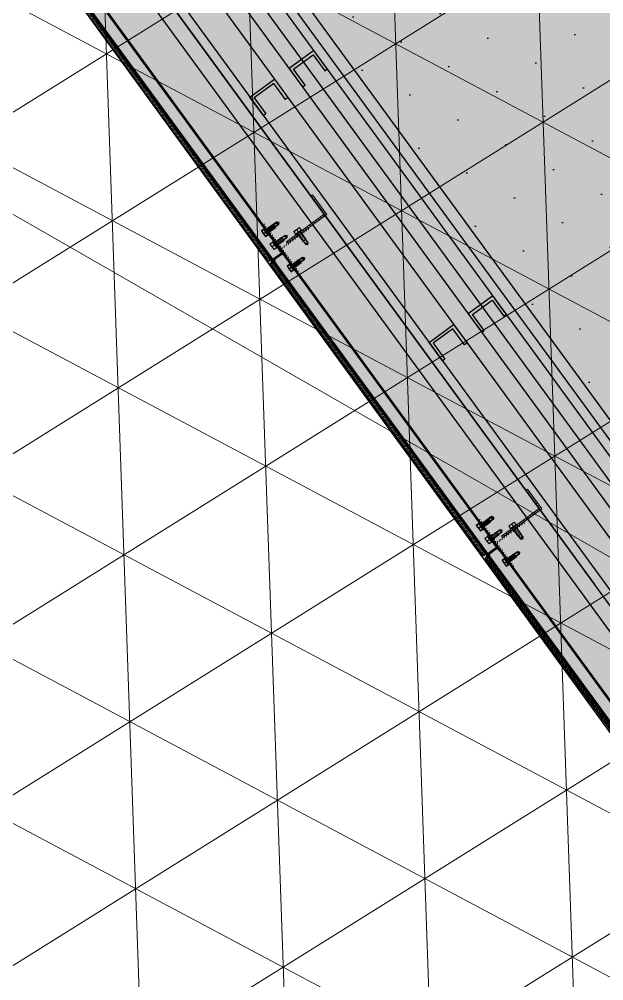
# Model space of a CAD drawing. Header units: metres. Extents: x 678805 to 1359287, y 2747329 to 5497370.
# Drawn here: x 679871.302 to 679872.264, y 2748711.668 to 2748713.25 of the extents above; entities that cross this region are included whole.
import ezdxf
from ezdxf.enums import TextEntityAlignment as Align

# ---------------------------------------------------------------- set-up
doc = ezdxf.new("R2010")
doc.units = ezdxf.units.M
doc.linetypes.add('XREF_MON_BUILDINGS$0$Hidden', pattern=[0.004, 0.002, -0.002])
for name, color, linetype in [('00_XREF_MON_HSC_PAVEMENT', 7, 'Continuous'), ('00_XREF_TWQ_BUILDINGS', 7, 'Continuous'), ('XREF_MON_BUILDINGS$0$00-Modulos DEFINIDOS', 7, 'Continuous'), ('XREF_MON_BUILDINGS$0$00-Modulos ROOFS', 2, 'Continuous'), ('XREF_MON_BUILDINGS$0$02-H-INST', 252, 'Continuous'), ('XREF_MON_BUILDINGS$0$02-L-01_Structure t2', 7, 'Continuous'), ('XREF_MON_BUILDINGS$0$02-L-01_Struture aux', 4, 'Continuous'), ('XREF_MON_BUILDINGS$0$02-L-Insulation', 252, 'Continuous'), ('XREF_MON_BUILDINGS$0$02-L-INT Panel', 5, 'Continuous'), ('XREF_MON_BUILDINGS$0$02-L-panel', 5, 'Continuous')]:
    doc.layers.add(name, color=color, linetype=linetype)
doc.layers.add('02-L-Waterfeatures 01', color=7, linetype='Continuous', true_color=0x4da6ff)
doc.layers.add('XREF_MON_BUILDINGS$0$0-WIPEOUTS', color=7, linetype='Continuous', true_color=0xffffff)
for name, color, linetype, lineweight in [('XREF_MON_BUILDINGS$0$02-H-251', 251, 'Continuous', 0), ('XREF_MON_BUILDINGS$0$02-H-254', 254, 'Continuous', 0), ('XREF_MON_BUILDINGS$0$02-L-01_Structure L', 7, 'Continuous', 5), ('XREF_MON_BUILDINGS$0$02-L-01_Structure T', 8, 'Continuous', 5), ('XREF_MON_GENERAL_LAYOUT$0$02-L-Level Curves 0.25-0.75m', 33, 'Continuous', 5)]:
    doc.layers.add(name, color=color, linetype=linetype, lineweight=lineweight)
doc.layers.add('XREF_MON_BUILDINGS$0$02-KH-13 Restaurant', color=7, linetype='Continuous', lineweight=30, true_color=0xed2d02)
doc.layers.add('XREF_MON_HSC_PAVEMENT$0$03-TR-Pavement_07_Precast irregular Concrete Blocks', color=7, linetype='Continuous', lineweight=5, true_color=0xb3b3b3)
doc.layers.get('XREF_MON_BUILDINGS$0$02-KH-13 Restaurant').off()
doc.styles.add('XREF_MON_GENERAL_LAYOUT$0$Standard', font='arial.ttf')
doc.linetypes.add('XREF_MON_BUILDINGS$0$BATTING', pattern='A,0.0001,-0.1,[134,ltypeshp.shx,S=0.1,R=0,X=-0.1,Y=0],-0.2,[134,ltypeshp.shx,S=0.1,R=180,X=0.1,Y=0],-0.1', length=0.4001)

# ---------------------------------------------------------------- blocks, each defined once
blk = doc.blocks.new('XREF_MON_BUILDINGS$0$modulo kiosco')
at = {"layer": 'XREF_MON_BUILDINGS$0$0-WIPEOUTS', "true_color": 0xfcfcfc}
h = blk.add_hatch(color=7, dxfattribs=at)
h.dxf.hatch_style = 1
h.paths.add_polyline_path([(119.6986085139215, -61.62058441969566), (119.6986085125245, -56.82058442011476), (124.4986085132696, -56.82058442058042), (124.4986085123383, -61.62058442132547)])
at = {"layer": 'XREF_MON_BUILDINGS$0$00-Modulos ROOFS', "lineweight": 0}
blk.add_lwpolyline([(119.6986085139215, -61.62058441969566), (119.6986085125245, -56.82058442011476), (124.4986085132696, -56.82058442058042), (124.4986085123383, -61.62058442132547)], close=True, dxfattribs=at)
at = {"layer": 'XREF_MON_BUILDINGS$0$00-Modulos ROOFS'}
blk.add_lwpolyline([(124.4986085137352, -57.12058442062698), (124.4986085132696, -56.82058442058042), (124.1986085125245, -56.82058442151174), (119.9986085128039, -56.82058442034759), (119.6986085125245, -56.82058442011476), (119.6986085125245, -57.12058442085981), (119.6986085134558, -61.32058442058042), (119.6986085139215, -61.62058441969566), (119.9986085128039, -61.62058442062698), (124.1986085125245, -61.62058442109264), (124.4986085123383, -61.62058442132547), (124.4986085128039, -61.32058442081325)], close=True, dxfattribs=at)
blk = doc.blocks.new('XREF_MON_BUILDINGS$0$AUTORROSCANTE')
at = {"layer": 'XREF_MON_BUILDINGS$0$02-L-01_Structure t2', "color": 0}
for p, q in [((-31.20000000000002, 5.629165124598842), (-26.19999999999959, 5.62916512459816)), ((-31.19999999999999, -3.410605131648481e-13), (-26.19999999999976, 0)), ((-2.365309734828713, 2.5), (-25, 2.5)), ((0, 0), (-8.999999999999972, 2.5)), ((0, 0), (-3.600692283157343, -1.09366380576239)), ((0, 0), (-2.365309734828713, 2.5)), ((0, 0), (-2.365309734828713, -2.5)), ((-31.20000000000002, -5.629165124598899), (-26.19999999999948, -5.629165124599581)), ((-2.365309734828713, -2.5), (-25, -2.5)), ((-3.600692283157343, -1.09366380576239), (-2.365309734828713, -2.5))]:
    blk.add_line(p, q, dxfattribs=at)
at = {"layer": 'XREF_MON_BUILDINGS$0$02-L-01_Structure t2', "color": 253}
for p, q in [((-25, 3.149999999999977), (-8.999999999999943, 3.150000000000034)), ((-23.47427264461649, -3.14999999999992), (-25, 2.662522019210144)), ((-21.40651940967126, -3.14999999999992), (-23.06020473028568, 3.149999999999864)), ((-19.338766174726, -3.14999999999992), (-20.99245149534045, 3.14999999999992)), ((-17.27101293978083, -3.14999999999992), (-18.92469826039516, 3.150000000000034)), ((-15.20325970483566, -3.14999999999992), (-16.85694502544993, 3.150000000000034)), ((-13.1355064698904, -3.14999999999992), (-14.78919179050473, 3.149999999999977)), ((-11.06775323494514, -3.14999999999992), (-12.72143855555953, 3.149999999999977)), ((-9, -3.14999999999992), (-10.65368532061433, 3.150000000000034)), ((-9, -3.14999999999992), (-8.999999999999972, 3.150000000000034)), ((-25, -3.149999999999977), (-9, -3.149999999999977)), ((-3.600692283157343, -1.09366380576239), (-9, -2.5))]:
    blk.add_line(p, q, dxfattribs=at)
at = {"layer": 'XREF_MON_BUILDINGS$0$02-L-01_Structure t2', "color": 0}
for points in [[(-31.20000000000002, 5.629165124598842), (-26.19999999999996, 5.629165124598842), (-26.19999999999996, -5.629165124599581), (-31.20000000000002, -5.629165124599581)], [(-26.19999999999951, 6.5), (-25, 6.5), (-25, -6.500000000000057), (-26.19999999999951, -6.500000000000057)]]:
    blk.add_lwpolyline(points, close=True, dxfattribs=at)
for centre, start, end in [((-26.98608579049073, 2.367525475711773), 129.2840388374925, 214.1828116507075), ((-26.98608579049073, -2.366719793068796), 145.8304296466695, 230.7332658614822)]:
    blk.add_arc(centre, 4.213914209509284, start, end, dxfattribs=at)
blk = doc.blocks.new('XREF_MON_BUILDINGS$0$ULMA_Montante VV')
at = {"layer": 'XREF_MON_BUILDINGS$0$02-H-251', "ltscale": 125}
h = blk.add_hatch(dxfattribs=at)
h.set_pattern_fill('ANSI31', color=256, scale=0.001, angle=450, style=0)
h.set_pattern_definition([(134.9999999999999, (-0.05125000000043656, -0.00250000000005457), (-0.002245064030267289, -0.002245064030267287), [])])
edge = h.paths.add_edge_path()
edge.add_line((-0.05095000000073924, -0.00250000000005457), (0.04844999999841093, -0.00250000000005457))
edge.add_arc((0.04844999999841093, -0.002200000000129876), 0.0003, 270, 360)
edge.add_line((0.04874999999992724, -0.002200000000129876), (0.04874999999992724, -0.0003000000001520675))
edge.add_arc((0.04844999999841093, -0.0003000000001520675), 0.0003, 0, 90)
edge.add_line((0.04844999999841093, 0), (0, 0))
edge.add_line((0, 0), (0, 0.05719999999996617))
edge.add_arc((-0.0003000000015163096, 0.05719999999996617), 0.0003, 0, 90)
edge.add_line((-0.0003000000015163096, 0.05749999999989086), (-0.002200000000811997, 0.05749999999989086))
edge.add_arc((-0.002200000000811997, 0.05719999999996617), 0.0003, 90, 180)
edge.add_line((-0.002500000000509317, 0.05719999999996617), (-0.002500000000509317, 0))
edge.add_line((-0.002500000000509317, 0), (-0.05095000000073924, 0))
edge.add_arc((-0.05095000000073924, -0.0003000000001520675), 0.0003, 90, 180)
edge.add_line((-0.05125000000043656, -0.0003000000001520675), (-0.05125000000043656, -0.002200000000129876))
edge.add_arc((-0.05095000000073924, -0.002200000000129876), 0.0003, 180, 270)
blk = doc.blocks.new('XREF_MON_BUILDINGS$0$ULMA_Autotaladrante')
at = {"layer": 'XREF_MON_BUILDINGS$0$02-L-01_Structure T', "color": 252}
for p, q in [((-0.02500000000509317, 2.273736754432321e-13), (-0.02263469026956955, 0.00250000000005457)), ((-0.02500000000509317, 2.273736754432321e-13), (-0.01600000000325963, 0.00250000000005457)), ((-0.02500000000509317, 2.273736754432321e-13), (-0.02263469026956955, -0.002499999999599822)), ((-0.02500000000509317, 2.273736754432321e-13), (-0.02139930772136722, -0.001093663805477263)), ((-0.02263469026956955, 0.00250000000005457), (0, 0.00250000000005457)), ((0, 0.003150000000232467), (-0.01600000000325963, 0.003150000000232467)), ((-0.01600000000325963, -0.003149999999777719), (-0.01600000000325963, 0.003150000000232467)), ((-0.01600000000325963, -0.003149999999777719), (-0.01434631468237058, 0.003150000000232467)), ((-0.01393224676803584, -0.003149999999777719), (-0.01227856144714679, 0.003150000000232467)), ((-0.0118644935323573, -0.003149999999777719), (-0.01021080821146825, 0.003150000000232467)), ((-0.00979674029713351, -0.003149999999777719), (-0.008143054976244457, 0.003150000000232467)), ((-0.00772898706190972, -0.003149999999777719), (-0.006075301741020667, 0.003150000000232467)), ((-0.005661233826231182, -0.003149999999777719), (-0.004007548505342129, 0.003150000000232467)), ((-0.003593480591007392, -0.003149999999777719), (-0.001939795270118339, 0.003150000000232467)), ((-0.001525727355783602, -0.003149999999777719), (0, 0.002662522019363678)), ((0.006200000001172157, 0.005629165124673818), (0.001200000000153523, 0.005629165124673818)), ((0.006200000001172157, 2.273736754432321e-13), (0.001200000000153523, 2.273736754432321e-13)), ((-0.02139930772136722, -0.001093663805477263), (-0.02263469026956955, -0.002499999999599822)), ((-0.02263469026956955, -0.002499999999599822), (0, -0.002499999999599822)), ((-0.02139930772136722, -0.001093663805477263), (-0.01600000000325963, -0.002499999999599822)), ((0, -0.003149999999777719), (-0.01600000000325963, -0.003149999999777719)), ((0.006200000001172157, -0.005629165124219071), (0.001200000000153523, -0.005629165124219071))]:
    blk.add_line(p, q, dxfattribs=at)
for points in [[(0.001200000000153523, 0.006499999999959982), (0, 0.006499999999959982), (0, -0.006499999999732609), (0.001200000000153523, -0.006499999999732609)], [(0.006200000001172157, 0.005629165124673818), (0.001200000000153523, 0.005629165124673818), (0.001200000000153523, -0.005629165124219071), (0.006200000001172157, -0.005629165124219071)]]:
    blk.add_lwpolyline(points, close=True, dxfattribs=at)
for centre, start, end in [((0.001986085791031655, 0.002367525475847287), 325.8171883654993, 50.71596115511253), ((0.001986085791031655, -0.002366719792689764), 309.2667341381091, 34.16957033823044)]:
    blk.add_arc(centre, 0.004213914210367771, start, end, dxfattribs=at)
blk = doc.blocks.new('XREF_MON_BUILDINGS$0$ULMA_Escuadra40x80_Seccion')
at = {"layer": 'XREF_MON_BUILDINGS$0$02-H-251', "ltscale": 125}
h = blk.add_hatch(dxfattribs=at)
h.set_pattern_fill('ANSI31', color=256, scale=0.001, angle=360, style=0)
h.set_pattern_definition([(45, (0, 0), (-0.002245064030267288, 0.002245064030267289), [])])
h.paths.add_polyline_path([(0, 0.0799999999994725), (0.002999999989697244, 0.0799999999994725), (0.002999999989697244, 0.002999999999701686), (0.03999999999359716, 0.002999999999701686), (0.03999999999359716, 0), (0, 0)])
at = {"layer": 'XREF_MON_BUILDINGS$0$02-L-01_Structure L', "linetype": 'Continuous'}
blk.add_lwpolyline([(0, 0.0799999999994725), (0.002999999989697244, 0.0799999999994725), (0.002999999989697244, 0.002999999999701686), (0.03999999999359716, 0.002999999999701686), (0.03999999999359716, 0), (0, 0)], close=True, dxfattribs=at)
blk = doc.blocks.new('XREF_MON_BUILDINGS$0$Modulos_Restaurant Monasya')
at = {"layer": 'XREF_MON_BUILDINGS$0$02-H-251', "linetype": 'XREF_MON_BUILDINGS$0$Hidden', "ltscale": 125}
h = blk.add_hatch(dxfattribs=at)
h.set_pattern_fill('ANSI31', color=256, scale=0.001, angle=630, style=0)
h.set_pattern_definition([(315, (-48.28862803114397, -119.8293022576754), (0.002245064030267289, 0.002245064030267287), [])])
edge = h.paths.add_edge_path()
edge.add_line((4.767337228962219, 8.968136444599397), (4.767334496858155, 8.970136442733237))
edge.add_line((4.767334496858155, 8.97013644273318), (4.767570520332413, 8.977008266197403))
edge.add_line((4.767570520332413, 8.97700826619746), (4.7685134023682, 8.97788838806355))
edge.add_arc((4.768308694632992, 8.978107693200402), 0.0003, -46.97173095951917, 43.02826904049222)
edge.add_line((4.768527999769844, 8.978312400935808), (4.76764770401951, 8.979255469254783))
edge.add_line((4.76764770401951, 8.979255469254783), (4.767707824312083, 8.98100587155085))
edge.add_line((4.767707824312083, 8.981005871550908), (4.768650744996705, 8.981886029493355))
edge.add_arc((4.768446037260617, 8.982105334630434), 0.0003, -46.97173095950436, 43.02826904049222)
edge.add_line((4.768665342397469, 8.98231004236584), (4.767785010565575, 8.983253149339989))
edge.add_line((4.767785010565603, 8.983253149340046), (4.7682300019477, 8.99620907342785))
edge.add_arc((4.770228823304024, 8.996140420796793), 0.002, 90.07826904048079, 178.0328605515946, ccw=False)
edge.add_line((4.770226091199959, 8.99814041893069), (4.776955439400979, 8.99814961157904))
edge.add_line((4.776955439400922, 8.99814961157904), (4.786296229673468, 8.998162371596495))
edge.add_line((4.786296229673496, 8.998162371596438), (4.786303264841479, 8.993012376401682))
edge.add_line((4.786303264841479, 8.993012376401682), (4.787303263908626, 8.993013742453742))
edge.add_line((4.787303263908655, 8.993013742453742), (4.78729600007199, 8.998331131334796))
edge.add_arc((4.787595999791733, 8.998331541150494), 0.0003, -239.92173095952353, -179.9217309595192, ccw=False)
edge.add_line((4.787445645021137, 8.998591143621413), (4.790323755358656, 9.000258067740278))
edge.add_arc((4.79017340058806, 9.000517670211254), 0.0003, -59.92173095950476, 120.0782690404765)
edge.add_line((4.790023045817406, 9.000777272682287), (4.787744461705131, 8.999457578032663))
edge.add_arc((4.787594106934534, 8.999717180503582), 0.0003, -179.9217309595192, -59.92173095952347, ccw=False)
edge.add_line((4.787294107214734, 8.999716770687998), (4.78728352445674, 9.007463728971063))
edge.add_line((4.787283524456711, 9.007463728971063), (4.786283525389564, 9.007462362919002))
edge.add_line((4.786283525389592, 9.007462362919116), (4.786291721701787, 9.001462368517538))
edge.add_line((4.786291721701787, 9.001462368517538), (4.784541723334257, 9.00145997792646))
edge.add_arc((4.784542064847301, 9.001209978159638), 0.0002500000000000272, 90.0782690404808, 270.0782690404808)
edge.add_line((4.784542406360288, 9.000959978392872), (4.786292404727817, 9.00096236898395))
edge.add_line((4.786292404727817, 9.000962368983894), (4.786293770779849, 8.999962369916945))
edge.add_line((4.786293770779821, 8.999962369916945), (4.770049363094927, 8.999940179190107))
edge.add_arc((4.770046630990919, 9.001940177323947), 0.002, -172.4743141093213, -89.92173095951921, ccw=False)
edge.add_line((4.768063858498238, 9.00167823602965), (4.767283338209495, 9.007586407790486))
edge.add_line((4.767283338209495, 9.007586407790543), (4.765483339888988, 9.007583948896867))
edge.add_line((4.765483339888988, 9.007583948896924), (4.765537230641712, 8.968133985705721))
edge.add_line((4.765537230641712, 8.968133985705665), (4.767337228962219, 8.96813644459934))
h = blk.add_hatch(dxfattribs=at)
h.set_pattern_fill('ANSI31', color=256, scale=0.001, angle=630, style=0)
h.set_pattern_definition([(315, (-48.28862803114397, -119.2293022576754), (0.002245064030267289, 0.002245064030267287), [])])
edge = h.paths.add_edge_path()
edge.add_line((4.768156860182557, 8.36813700442906), (4.768154128078493, 8.3701370025629))
edge.add_line((4.768154128078493, 8.370137002562958), (4.768390151552751, 8.37700882602718))
edge.add_line((4.768390151552751, 8.377008826027124), (4.769333033588538, 8.377888947893213))
edge.add_arc((4.76912832585333, 8.378108253030065), 0.0003, -46.97173095951917, 43.02826904049222)
edge.add_line((4.769347630990183, 8.378312960765586), (4.768467335239848, 8.37925602908456))
edge.add_line((4.768467335239848, 8.37925602908456), (4.768527455532421, 8.381006431380628))
edge.add_line((4.768527455532421, 8.381006431380571), (4.769470376217043, 8.381886589323019))
edge.add_arc((4.769265668480955, 8.382105894460098), 0.0003, -46.97173095950436, 43.02826904049222)
edge.add_line((4.769484973617807, 8.382310602195505), (4.768604641785913, 8.383253709169653))
edge.add_line((4.768604641785942, 8.38325370916971), (4.769049633168038, 8.396209633257515))
edge.add_arc((4.771048454524362, 8.396140980626457), 0.002, 90.07826904048079, 178.0328605515946, ccw=False)
edge.add_line((4.771045722420297, 8.398140978760354), (4.777775070621317, 8.398150171408703))
edge.add_line((4.777775070621317, 8.398150171408703), (4.787115860893863, 8.398162931426159))
edge.add_line((4.787115860893834, 8.398162931426215), (4.787122896061817, 8.39301293623146))
edge.add_line((4.787122896061817, 8.39301293623146), (4.788122895128964, 8.39301430228352))
edge.add_line((4.788122895128993, 8.39301430228352), (4.788115631292328, 8.398331691164573))
edge.add_arc((4.788415631012072, 8.398332100980157), 0.0003, -239.92173095952353, -179.9217309595192, ccw=False)
edge.add_line((4.788265276241475, 8.39859170345119), (4.791143386578995, 8.400258627570055))
edge.add_arc((4.790993031808398, 8.400518230041031), 0.0003, -59.92173095950476, 120.0782690404765)
edge.add_line((4.790842677037745, 8.40077783251195), (4.788564092925469, 8.399458137862327))
edge.add_arc((4.788413738154873, 8.39971774033336), 0.0003, -179.9217309595192, -59.92173095952347, ccw=False)
edge.add_line((4.788113738435072, 8.399717330517776), (4.788103155677078, 8.40746428880084))
edge.add_line((4.788103155677106, 8.40746428880084), (4.787103156609959, 8.40746292274878))
edge.add_line((4.78710315660993, 8.40746292274878), (4.787111352922125, 8.401462928347202))
edge.add_line((4.787111352922125, 8.401462928347202), (4.785361354554595, 8.401460537756124))
edge.add_arc((4.785361696067639, 8.401210537989416), 0.0002500000000000272, 90.0782690404808, 270.0782690404808)
edge.add_line((4.785362037580626, 8.400960538222536), (4.787112035948155, 8.400962928813614))
edge.add_line((4.787112035948155, 8.400962928813671), (4.787113402000188, 8.399962929746723))
edge.add_line((4.787113402000159, 8.399962929746723), (4.770868994315265, 8.399940739019884))
edge.add_arc((4.770866262211257, 8.401940737153724), 0.002, -172.4743141093213, -89.92173095951921, ccw=False)
edge.add_line((4.768883489718576, 8.401678795859427), (4.768102969429833, 8.407586967620263))
edge.add_line((4.768102969429833, 8.407586967620206), (4.766302971109326, 8.407584508726531))
edge.add_line((4.766302971109326, 8.407584508726588), (4.76635686186205, 8.368134545535385))
edge.add_line((4.76635686186205, 8.368134545535442), (4.768156860182557, 8.368137004429117))
at = {"layer": 'XREF_MON_BUILDINGS$0$02-H-254', "ltscale": 125}
h = blk.add_hatch(dxfattribs=at)
h.set_pattern_fill('ANSI31', color=256, scale=0.0005, angle=180, style=0)
h.set_pattern_definition([(225, (379.5459495806706, -196.4606807290442), (0.001122532015133644, -0.001122532015133644), [])])
h.paths.add_polyline_path([(4.779406708603346, 9.57144356332765), (4.788474996827745, 9.571456317029176), (4.789260908927417, 9.001666424791667), (4.794186390028472, 9.001673153261324), (4.793385464374069, 9.587004665357087), (4.78683547048729, 9.586995717716265), (4.786846398903549, 9.57899572518136), (4.785246400385915, 9.578993539498017), (4.785235471969656, 9.586993532033036), (4.779385477433891, 9.58698554062869)])
h = blk.add_hatch(dxfattribs=at)
h.set_pattern_fill('ANSI31', color=256, scale=0.0005, angle=270, style=0)
h.set_pattern_definition([(315, (-48.16132448182994, -119.0865440431398), (0.001122532015133644, 0.001122532015133644), [])])
h.paths.add_polyline_path([(4.795004689645566, 8.401673711271998), (4.794192067005099, 8.996542619685103), (4.789259883441048, 8.99653588205945), (4.790074234217855, 8.401666976007052)])
h = blk.add_hatch(dxfattribs=at)
h.set_pattern_fill('ANSI31', color=256, scale=0.0005, angle=270, style=0)
h.set_pattern_definition([(315, (-48.16132448182994, -118.4865440431397), (0.001122532015133644, 0.001122532015133644), [])])
h.paths.add_polyline_path([(4.795824320865904, 7.801674271101776), (4.795011698225437, 8.396543179514767), (4.790079514661386, 8.396536441889113), (4.790893865438193, 7.801667535836829)])
at = {"layer": 'XREF_MON_BUILDINGS$0$02-H-INST', "linetype": 'Continuous'}
h = blk.add_hatch(dxfattribs=at)
h.set_pattern_fill('DOTS', color=256, scale=0.05, angle=180)
h.set_pattern_definition([(180, (76.5584390524349, -93.5805851048113), (-0.03968750000000001, -0.079375), [0, -0.079375])])
h.paths.add_polyline_path([(0.3172941644454426, 7.44991252128648), (4.520544563441774, 7.442331030368168), (4.520844762384087, 9.284139869585035), (0.3025943633895736, 9.29172136050204)])
at = {"layer": 'XREF_MON_BUILDINGS$0$02-L-01_Struture aux'}
for p, q in [((4.764725982098582, 9.563054933962237), (4.771177588081741, 4.840148462933714)), ((4.773049706183599, 4.831862822134328), (4.766586667209538, 9.56305747575732)), ((4.77312758356328, 4.840151126685898), (4.766675866697597, 9.563057597608578))]:
    blk.add_line(p, q, dxfattribs=at)
at = {"layer": 'XREF_MON_BUILDINGS$0$02-L-01_Struture aux', "linetype": 'Continuous'}
for p, q in [((4.584459775261962, 5.074947111126564), (4.578667714642165, 9.314943155000266)), ((4.614459747283149, 5.074988092687592), (4.608667686663296, 9.314984136561181))]:
    blk.add_line(p, q, dxfattribs=at)
at = {"layer": 'XREF_MON_BUILDINGS$0$02-L-01_Struture aux', "linetype": 'XREF_MON_BUILDINGS$0$Hidden'}
for p, q in [((4.765483339888988, 9.007583948896924), (4.767283338209495, 9.007586407790543)), ((4.765537230641712, 8.968133985705665), (4.765483339888988, 9.007583948896924)), ((4.768063858498238, 9.00167823602965), (4.767283338209495, 9.007586407790543)), ((4.786283525389592, 9.007462362919116), (4.787283524456711, 9.007463728971063)), ((4.786291448491397, 9.001662368330928), (4.786283525389592, 9.007462362919116)), ((4.787294107214734, 8.999716770687998), (4.787283524456711, 9.007463728971063)), ((4.768230001947643, 8.996209073427737), (4.767785010565603, 8.983253149340046)), ((4.770049363094927, 8.999940179190164), (4.786293770779821, 8.999962369916945)), ((4.770226091199959, 8.99814041893069), (4.776955439400922, 8.99814961157904)), ((4.776955439400922, 8.99814961157904), (4.786296229673496, 8.998162371596438)), ((4.784541450123868, 9.001659977739793), (4.786291448491397, 9.001662368330928)), ((4.784542133149898, 9.001159978206262), (4.786292131517371, 9.001162368797283)), ((4.786293770779821, 8.999962369916945), (4.786292131517371, 9.001162368797283)), ((4.786303264841479, 8.993012376401682), (4.786296229673496, 8.998162371596438)), ((4.786303264841479, 8.993012376401682), (4.787303263908655, 8.993013742453742)), ((4.787303263908655, 8.993013742453742), (4.787296000071933, 8.998331131334796)), ((4.790323755358656, 9.000258067740335), (4.787445645021137, 8.998591143621413)), ((4.790023045817406, 9.000777272682287), (4.787744461705131, 8.999457578032663)), ((4.767570520332413, 8.97700826619746), (4.767334496858155, 8.97013644273318)), ((4.768513402368171, 8.97788838806355), (4.767570520332413, 8.97700826619746)), ((4.767707824312083, 8.981005871550908), (4.76764770401951, 8.979255469254783)), ((4.768527999769844, 8.978312400935808), (4.76764770401951, 8.979255469254783)), ((4.768650744996762, 8.981886029493355), (4.767707824312083, 8.981005871550908)), ((4.768665342397469, 8.98231004236584), (4.767785010565603, 8.983253149340046)), ((4.765537230641712, 8.968133985705665), (4.767337228962219, 8.968136444599397)), ((4.767335521397172, 8.96938644343311), (4.767334496858155, 8.97013644273318)), ((4.767337228962219, 8.968136444599397), (4.767334496858155, 8.97013644273318)), ((4.766302971109326, 8.407584508726588), (4.768102969429833, 8.407586967620206)), ((4.76635686186205, 8.368134545535442), (4.766302971109326, 8.407584508726588)), ((4.768883489718576, 8.401678795859427), (4.768102969429833, 8.407586967620206)), ((4.78710315660993, 8.40746292274878), (4.788103155677106, 8.40746428880084)), ((4.787111079711735, 8.401662928160592), (4.78710315660993, 8.40746292274878)), ((4.788113738435072, 8.399717330517776), (4.788103155677106, 8.40746428880084)), ((4.769049633167981, 8.396209633257515), (4.768604641785942, 8.38325370916971)), ((4.770868994315322, 8.399940739019828), (4.787113402000159, 8.399962929746723)), ((4.771045722420297, 8.398140978760354), (4.777775070621317, 8.398150171408703)), ((4.777775070621317, 8.398150171408703), (4.787115860893834, 8.398162931426215)), ((4.785361081344206, 8.401660537569457), (4.787111079711735, 8.401662928160592)), ((4.785361764370236, 8.401160538035926), (4.787111762737766, 8.40116292862706)), ((4.787113402000159, 8.399962929746723), (4.787111762737766, 8.40116292862706)), ((4.787122896061817, 8.39301293623146), (4.787115860893834, 8.398162931426215)), ((4.787122896061817, 8.39301293623146), (4.788122895128993, 8.39301430228352)), ((4.788122895128993, 8.39301430228352), (4.788115631292271, 8.398331691164573)), ((4.791143386578995, 8.400258627569999), (4.788265276241475, 8.39859170345119)), ((4.790842677037745, 8.40077783251195), (4.788564092925469, 8.399458137862327)), ((4.768390151552751, 8.377008826027124), (4.768154128078493, 8.370137002562958)), ((4.769333033588509, 8.377888947893327), (4.768390151552751, 8.377008826027124)), ((4.768527455532421, 8.381006431380571), (4.768467335239848, 8.37925602908456)), ((4.769347630990183, 8.378312960765586), (4.768467335239848, 8.37925602908456)), ((4.7694703762171, 8.381886589323019), (4.768527455532421, 8.381006431380571)), ((4.769484973617807, 8.382310602195505), (4.768604641785942, 8.38325370916971)), ((4.76635686186205, 8.368134545535442), (4.768156860182557, 8.36813700442906)), ((4.76815515261751, 8.369387003262775), (4.768154128078493, 8.370137002562958)), ((4.768156860182557, 8.36813700442906), (4.768154128078493, 8.370137002562958))]:
    blk.add_line(p, q, dxfattribs=at)
at = {"layer": 'XREF_MON_BUILDINGS$0$02-L-01_Struture aux'}
for points in [[(4.792046347283929, 4.92553207572985), (4.785711200970525, 9.56308360088997)], [(4.792252121608328, 4.840177251377101), (4.785800403826158, 9.563083722745775)], [(4.786481352121712, 9.563084652957402), (4.792816498435116, 4.925533127797395)], [(4.786570554977402, 9.563084774813321), (4.793022272869166, 4.840178223175942)]]:
    blk.add_lwpolyline(points, dxfattribs=at)
at = {"layer": 'XREF_MON_BUILDINGS$0$02-L-01_Struture aux', "linetype": 'Continuous'}
for points in [[(4.529511344667981, 8.697341585864594), (4.529562525381948, 8.659875463531309), (4.579562478729486, 8.659943766132871), (4.579511298009152, 8.697409888466156), (4.574511302674409, 8.697403058205966), (4.574555653134553, 8.664936931207537), (4.53455569045741, 8.664882289126242), (4.534511340002723, 8.697348416132401), (4.529511344667981, 8.697341585872211)], [(4.659511223358891, 8.697519172628747), (4.659562404085477, 8.660053050295462), (4.60956245073794, 8.659984747693786), (4.60951127001772, 8.697450870027184), (4.614511265352462, 8.697457700287261), (4.614555615812549, 8.664991573288832), (4.654555578489749, 8.665046215370014), (4.654511228024091, 8.697512342376173), (4.659511223358834, 8.697519172636364)], [(4.530194370684001, 8.197342052389333), (4.530245551397911, 8.159875930056048), (4.580245504745449, 8.15994423265761), (4.580194324025172, 8.197410354990895), (4.575194328690372, 8.197403524730818), (4.575238679150573, 8.164937397732276), (4.535238716473373, 8.16488275565098), (4.535194366018686, 8.19734888265714), (4.530194370683944, 8.19734205239695)], [(4.660194249374854, 8.197519639153485), (4.660245430101497, 8.1600535168202), (4.61024547675396, 8.159985214218638), (4.610194296033683, 8.197451336551923), (4.615194291368425, 8.197458166812), (4.615238641828569, 8.164992039813571), (4.655238604505712, 8.165046681894866), (4.655194254040111, 8.197512808900912), (4.660194249374854, 8.197519639161102)]]:
    blk.add_lwpolyline(points, dxfattribs=at)
at = {"layer": 'XREF_MON_BUILDINGS$0$02-L-01_Struture aux', "linetype": 'XREF_MON_BUILDINGS$0$Hidden'}
for centre, radius, start, end in [((4.770046630990919, 9.001940177323947), 0.002, 187.5256858909291, 270.0782690404816), ((4.770228823304024, 8.996140420796793), 0.002, 90.07826904048, 178.0328605543849), ((4.784541791636912, 9.001409977973028), 0.0002500000000000272, 90.07826904048, 270.0782690404816), ((4.787594106934534, 8.999717180503582), 0.0003, 180.0782690404816, 300.07826900877), ((4.787595999791733, 8.998331541150494), 0.0003, 120.0782690087714, 180.0782690404816), ((4.79017340058806, 9.000517670211254), 0.0003, 300.07826900877, 120.0782690087714), ((4.768308694632992, 8.978107693200402), 0.0003, 313.0282690147219, 43.02826904651283), ((4.768446037260617, 8.982105334630434), 0.0003, 313.028269112277, 43.02826904651283), ((4.770866262211257, 8.401940737153724), 0.002, 187.5256858909291, 270.0782690404816), ((4.771048454524362, 8.396140980626457), 0.002, 90.07826904048, 178.0328605543849), ((4.78536142285725, 8.401410537802805), 0.0002500000000000272, 90.07826904048, 270.0782690404816), ((4.788413738154873, 8.39971774033336), 0.0003, 180.0782690404816, 300.07826900877), ((4.788415631012072, 8.398332100980157), 0.0003, 120.0782690087714, 180.0782690404816), ((4.790993031808398, 8.400518230041031), 0.0003, 300.07826900877, 120.0782690087714), ((4.76912832585333, 8.378108253030065), 0.0003, 313.0282690147219, 43.02826904651283), ((4.769265668480955, 8.382105894460098), 0.0003, 313.028269112277, 43.02826904651283)]:
    blk.add_arc(centre, radius, start, end, dxfattribs=at)
at = {"layer": 'XREF_MON_BUILDINGS$0$02-L-Insulation', "linetype": 'XREF_MON_BUILDINGS$0$BATTING', "ltscale": 0.08}
blk.add_line((4.698749092095454, 9.517851934409238), (4.705323989936687, 4.70479097964858), dxfattribs=at)
at = {"layer": 'XREF_MON_BUILDINGS$0$02-L-Insulation', "linetype": 'XREF_MON_BUILDINGS$0$BATTING', "ltscale": 0.04}
blk.add_line((4.559452968334824, 5.079912955160582), (4.553667737975161, 9.314909003699428), dxfattribs=at)
at = {"layer": 'XREF_MON_BUILDINGS$0$02-L-INT Panel', "linetype": 'Continuous'}
for p, q in [((4.679678254953728, 4.915077035357287), (4.673449057685673, 9.475072780656662)), ((4.673449057684365, 9.475072780658026), (4.679678254957594, 4.915077035359788)), ((4.520229664683143, 4.511316058934314), (4.513667775296653, 9.314854361621316)), ((4.534459821918915, 5.074878808525002), (4.528667761299062, 9.314874852398704)), ((4.66445970062432, 5.075056395289154), (4.658667640004523, 9.315052439162857)), ((4.500229540149974, 4.511393561133675), (4.493695114998332, 9.294827059241586)), ((4.679459686626728, 5.075076886069612), (4.673906685112456, 9.140073093231765))]:
    blk.add_line(p, q, dxfattribs=at)
at = {"layer": 'XREF_MON_BUILDINGS$0$02-L-panel'}
blk.add_line((4.794181467674321, 5.402387115224998), (4.788474162178773, 9.571456315801926), dxfattribs=at)
for points in [[(4.779406709394607, 9.571442984124475), (4.779385477433891, 9.58698554062869), (4.785235471969656, 9.586993532033036), (4.785246400385915, 9.578993539498017), (4.786846398903549, 9.57899572518136), (4.78683547048729, 9.586995717716265), (4.793385464374069, 9.587004665357087), (4.794186390028472, 9.001673153261324), (4.789260908927417, 9.001666424791667), (4.788474162178773, 9.571456315801926), (4.779406709394607, 9.571442984124475), (4.779406709394607, 9.571442984124475), (4.779406708603346, 9.57144356332765), (4.779385477433891, 9.58698554062869), (4.785235471969656, 9.586993532033036)], [(4.789261232031549, 8.99653588390163), (4.794192067005099, 8.996542619685103), (4.795004689645566, 8.401673711271998), (4.790079208544512, 8.401666982802341), (4.789261232031549, 8.99653588390163)], [(4.790080863251887, 8.396536443731408), (4.795011698225437, 8.396543179514767), (4.795824320865904, 7.801674271101776), (4.79089883976485, 7.801667542632005), (4.790080863251887, 8.396536443731408)]]:
    blk.add_lwpolyline(points, dxfattribs=at)
at = {"layer": 'XREF_MON_BUILDINGS$0$02-L-panel', "ltscale": 125}
for points in [[(4.789259577324174, 9.001666422972564), (4.794185058425228, 9.001673151442334)], [(4.790079208544512, 8.401666982802341), (4.795004689645566, 8.401673711271998)]]:
    blk.add_lwpolyline(points, dxfattribs=at)
at = {"layer": 'XREF_MON_BUILDINGS$0$02-L-01_Struture aux'}
for name, p, rotation in [('XREF_MON_BUILDINGS$0$ULMA_Montante VV', (4.763002876257474, 8.993280919022597), 90.0782690404808), ('XREF_MON_BUILDINGS$0$ULMA_Autotaladrante', (4.725675931542469, 8.98772992330578), 270.0877511496748), ('XREF_MON_BUILDINGS$0$ULMA_Escuadra40x80_Seccion', (4.670943473354157, 8.990655158637198), 270.0782690404808), ('XREF_MON_BUILDINGS$0$ULMA_Autotaladrante', (4.768892992969882, 8.980521263019456), 0.08301009254722032), ('XREF_MON_BUILDINGS$0$ULMA_Montante VV', (4.763822507477812, 8.393281478852261), 90.0782690404808), ('XREF_MON_BUILDINGS$0$ULMA_Autotaladrante', (4.726495562762807, 8.387730483135558), 270.0877511496748), ('XREF_MON_BUILDINGS$0$ULMA_Escuadra40x80_Seccion', (4.671763104574495, 8.390655718466975), 270.0782690404808), ('XREF_MON_BUILDINGS$0$ULMA_Autotaladrante', (4.76971262419022, 8.38052182284912), 0.08301009254722032)]:
    blk.add_blockref(name, p, dxfattribs=dict(at, rotation=rotation))
at = {"layer": 'XREF_MON_BUILDINGS$0$02-L-01_Struture aux', "xscale": -0.001000000003841705, "yscale": 0.001000000003841706, "zscale": 0.001000000003841706, "rotation": 0.07826904048080507}
for p in [(4.742507204634819, 9.026700286716961), (4.742727893650226, 8.954857474681718), (4.743326835855157, 8.426700846546625), (4.743547524870564, 8.354858034511382)]:
    blk.add_blockref('XREF_MON_BUILDINGS$0$AUTORROSCANTE', p, dxfattribs=at)
blk = doc.blocks.new('XREF_MON_BUILDINGS')
at = {"layer": 'XREF_MON_BUILDINGS$0$02-KH-13 Restaurant', "linetype": 'Continuous', "xscale": -1, "rotation": 126.0584132300309}
blk.add_blockref('XREF_MON_BUILDINGS$0$modulo kiosco', (679753.2031420153, 2748779.079410687), dxfattribs=at)
at = {"layer": 'XREF_MON_BUILDINGS$0$00-Modulos DEFINIDOS', "rotation": 216.0573440932065}
blk.add_blockref('XREF_MON_BUILDINGS$0$Modulos_Restaurant Monasya', (679870.6460366151, 2748722.461789462), dxfattribs=at)
blk = doc.blocks.new('XREF_MON_HSC_PAVEMENT')
at = {"layer": 'XREF_MON_HSC_PAVEMENT$0$03-TR-Pavement_07_Precast irregular Concrete Blocks', "linetype": 'Continuous'}
h = blk.add_hatch(dxfattribs=at)
h.set_pattern_fill('NET3', color=256, scale=0.075, angle=92)
h.set_pattern_definition([(91.99999999999997, (679898.7697564481, 2748715.385348614), (-0.2379799406839221, -0.008310442652282986), []), (152, (679898.7697564481, 2748715.385348614), (-0.1117929158883903, -0.2102518955495319), []), (212, (679898.7697564481, 2748715.385348614), (0.1261870247955318, -0.201941452897249), [])])
h.paths.add_polyline_path([(679858.5016801929, 2748700.126433144), (679883.3906801362, 2748715.619636551), (679862.621122878, 2748743.643882493), (679859.153208235, 2748741.480948735), (679858.8356451598, 2748741.990027512), (679839.8293875301, 2748730.135477967)])
blk = doc.blocks.new('XREF_MON_GENERAL_LAYOUT')
at = {"layer": 'XREF_MON_GENERAL_LAYOUT$0$02-L-Level Curves 0.25-0.75m', "ltscale": 0.3}
blk.add_lwpolyline([(679852.5027297128, 2748751.064492738), (679831.6994219737, 2748735.638925462), (679913.7049234675, 2748688.599971137), (679912.6463345394, 2748691.824387839), (679915.7413562651, 2748692.846177831), (679916.8862914988, 2748691.97519809), (679920.8576414835, 2748693.286298959), (679929.2959476591, 2748679.656845842), (679931.2301492624, 2748678.547373681)], dxfattribs=at)
at = {"style": 'XREF_MON_GENERAL_LAYOUT$0$Standard'}
for tag, height, rotation, p in [('604,00', 1, 330.2642936667779, (679905.770310239, 2748776.557787406)), ('603,00', 1, 330.2642936667779, (679901.860927013, 2748753.477248972)), ('600,00', 1, 133.8259836638873, (679944.5968217494, 2748745.152639077)), ('602,00', 1, 330.2642936667779, (679883.3191980837, 2748738.726865312)), ('601,00', 1, 117.8905743169221, (679920.9720408977, 2748732.870057053)), ('601,00', 1, 330.2642936667779, (679864.7774691544, 2748723.976481652)), ('600,00', 1, 40.88332108062335, (679777.4053656742, 2748705.443575754, 1.169999999973397)), ('602,00', 1, 330.2642936667779, (679941.2749349186, 2748705.483031567)), ('601,00', 1, 40.88332108062335, (679701.7983696235, 2748703.888586182, 1.169999999973397)), ('598,00', 0.9999999999999999, 62.09100844466732, (679810.2666232066, 2748702.618736548)), ('600,00', 1, 330.2642936667779, (679877.7814736818, 2748691.131234986)), ('600,00', 0.9999999999999999, 19.55108886768879, (679920.4438211058, 2748685.495504646)), ('601,00', 1, 330.2642936667779, (679934.8129193163, 2748683.803636156)), ('599,00', 1, 330.2642936667779, (679854.5671008349, 2748679.061113989)), ('600,00', 1, 88.39282059591216, (679743.9134691327, 2748675.571576328)), ('599,00', 0.9999999999999998, 20.60862043003912, (679924.2598928241, 2748675.216416284)), ('601,00', 1, 88.39282059591216, (679728.0345944045, 2748671.317844195, -2)), ('602,00', 1, 88.39282059591216, (679711.8257639392, 2748665.966083916, -1)), ('603,00', 1, 88.39282059591216, (679695.6151318625, 2748660.611015213)), ('599,00', 1, 40.88332108062335, (679788.8072719976, 2748655.829159783, 1.169999999973397)), ('601,00', 1, 40.88332108062335, (679627.6123405045, 2748644.602575284, 1.169999999973397)), ('603,00', 0.9999999999999999, 41.70580600405471, (679702.4989019763, 2748628.484392532, 1.169999999925494)), ('600,00', 1, 40.88332108062335, (679645.924961585, 2748597.926138933, 1.169999999973397)), ('599,00', 1, 34.22767859632935, (679673.5743901337, 2748555.136007577, 5.33999999991769))]:
    blk.add_attdef(tag, text='', height=height, rotation=rotation, dxfattribs=at).set_placement(p, align=Align.MIDDLE)
at = {"ltscale": 0.3, "style": 'XREF_MON_GENERAL_LAYOUT$0$Standard'}
for tag, height, rotation, p in [('603,50', 1, 330.2642936667779, (679911.500620042, 2748760.570188188)), ('602,50', 1, 330.2642936667779, (679892.8646878856, 2748745.846442295)), ('600,50', 1, 133.8259836638873, (679933.0482653556, 2748738.729379551)), ('601,50', 1, 330.2642936667779, (679873.5807466183, 2748731.671495228)), ('601,50', 0.9999999999999999, 101.285674792814, (679909.5220062692, 2748726.945334854)), ('602,50', 1, 330.2642936667779, (679948.6248547818, 2748713.859774644)), ('600,50', 1, 39.60595393010205, (679743.242567131, 2748706.971262414)), ('600,50', 1, 330.2642936667779, (679880.2659989139, 2748702.726026631)), ('600,50', 0.9999999999999999, 17.35374479888441, (679917.6150982407, 2748690.553931213)), ('599,50', 1, 330.2642936667779, (679867.1974978975, 2748684.716235158)), ('599,50', 0.9999999999999999, 18.89438680505554, (679921.7103896159, 2748680.578430657)), ('599,50', 1, 39.60595393010205, (679778.9914550197, 2748677.241243556)), ('600,50', 1, 88.39282059591216, (679735.9248694875, 2748673.586085743)), ('601,50', 1, 88.39282059591216, (679719.9062925801, 2748668.580993867)), ('602,50', 1, 88.39282059591216, (679703.4737899266, 2748663.451811911)), ('598,50', 1, 330.2642936667779, (679861.7651457089, 2748662.396830559)), ('601,50', 1, 39.60595393010205, (679610.5132742386, 2748662.061190253)), ('600,00', 0.9999999999999999, 41.70580600405471, (679752.30764285, 2748637.685423907)), ('601,00', 0.9999999999999999, 41.70580600405471, (679736.0440844187, 2748634.537594622)), ('599,00', 0.9999999999999999, 35.08346035422691, (679763.0433427037, 2748634.41500971, 1.169999999925494)), ('602,00', 0.9999999999999999, 41.70580600405471, (679720.1743132578, 2748633.095905716, 1.169999999925494)), ('600,00', 0.9999999999999999, 35.08346035422691, (679747.0628417195, 2748629.903108784, 1.169999999925494)), ('601,00', 0.9999999999999999, 35.08346035422691, (679731.2455695962, 2748625.23889635, 1.169999999925494)), ('600,50', 1, 39.60595393010205, (679636.919713499, 2748621.33866227)), ('602,00', 0.9999999999999999, 35.08346035422691, (679715.3997742002, 2748620.639385471, 1.169999999925494)), ('599,50', 1, 28.76039513677905, (679659.4816038228, 2748574.323313434))]:
    blk.add_attdef(tag, text='', height=height, rotation=rotation, dxfattribs=at).set_placement(p, align=Align.MIDDLE)

msp = doc.modelspace()

# ---------------------------------------------------------------- block references
at = {"layer": '00_XREF_MON_HSC_PAVEMENT'}
msp.add_blockref('XREF_MON_HSC_PAVEMENT', (0, 0), dxfattribs=at)

# ---------------------------------------------------------------- next in the draw order: block references
at = {"layer": '00_XREF_TWQ_BUILDINGS'}
msp.add_blockref('XREF_MON_BUILDINGS', (0, 0), dxfattribs=at)

# ---------------------------------------------------------------- next in the draw order: block references
msp.add_blockref('XREF_MON_BUILDINGS', (0, 0))

# ---------------------------------------------------------------- next in the draw order: block references
at = {"layer": '02-L-Waterfeatures 01', "color": 18, "true_color": 0x000000}
msp.add_blockref('XREF_MON_GENERAL_LAYOUT', (0, 0), dxfattribs=at)

doc.saveas('drawing.dxf')
